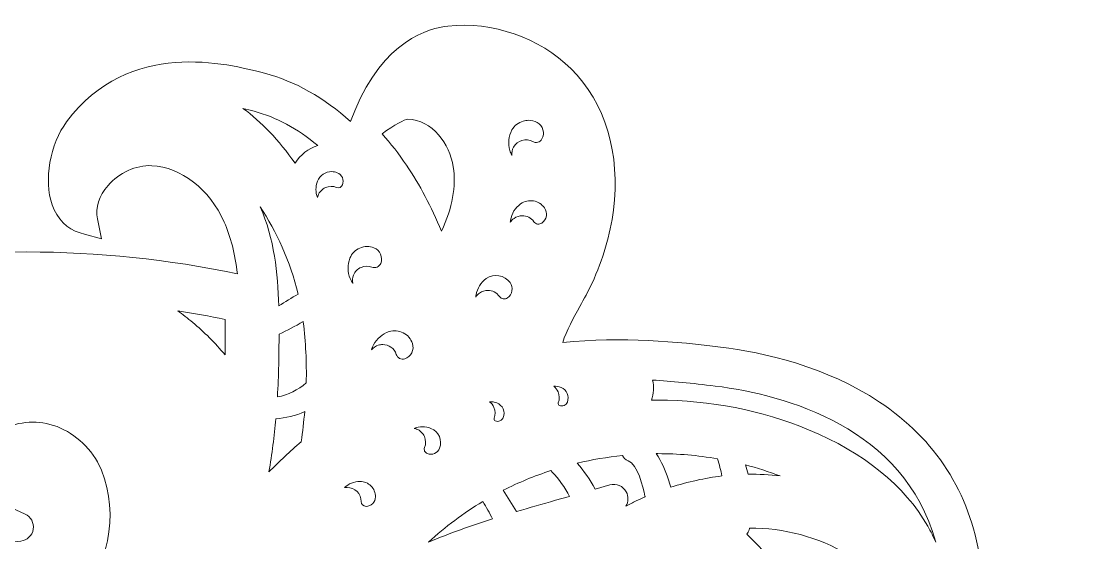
# Model space of a CAD drawing. Header units: millimetres. Extents: x 19 to 1318, y -340 to -7.
# Drawn here: x 841.1 to 990.5, y -80.1 to -6.8 of the extents above; entities that cross this region are included whole.
import ezdxf

# ---------------------------------------------------------------- set-up
doc = ezdxf.new("R2010")
doc.units = ezdxf.units.MM
doc.header["$MEASUREMENT"] = 0
doc.layers.add('Layer 2', color=7, linetype='Continuous')

msp = doc.modelspace()

# ---------------------------------------------------------------- linework, layer by layer
at = {"layer": 'Layer 2', "lineweight": 0}
for points, knots in [([(971.64, -98.78), (971.25, -98.66), (970.88, -98.55), (970.5, -98.44), (971.01, -98.02), (971.49, -97.56), (971.93, -97.07), (976.44, -92.08), (976.43, -84.77), (976.05, -82.37), (974.56, -72.98), (969.8, -65.55), (961.91, -60.29), (954.43, -55.29), (945.61, -53.33), (939.53, -52.56), (933.58, -51.8), (925.71, -51.06), (917.31, -51.92), (917.88, -50.19), (918.81, -48.5), (919.73, -46.85), (920.31, -45.8), (920.91, -44.71), (921.44, -43.57), (922.98, -40.25), (924, -36.8), (924.45, -33.31), (925.47, -25.43), (923.29, -18.18), (918.49, -13.43), (914.05, -9.06), (907.41, -6.75), (901.16, -7.43), (898.56, -7.71), (892.08, -9.43), (888.05, -19.36), (888.05, -19.36), (887.54, -20.6), (887.54, -20.6), (887.54, -20.6), (887.47, -20.85), (887.47, -20.85), (883.77, -17.5), (879.59, -15.16), (875.36, -14.06), (870.14, -12.71), (856.3, -9.12), (847.52, -20.87), (845.18, -24.01), (844.28, -29.14), (845.48, -32.54), (846.19, -34.56), (847.54, -35.94), (849.4, -36.52), (849.4, -36.52), (850.05, -36.7), (850.05, -36.7), (850.05, -36.7), (852.4, -37.33), (852.4, -37.33), (852.4, -37.33), (851.85, -34.55), (851.85, -34.55), (851.54, -32.96), (852.07, -31.28), (853.34, -29.83), (854.92, -28.03), (857.27, -26.96), (859.51, -27.06), (863.61, -27.24), (867.6, -30.35), (869.68, -34.98), (870.6, -37.04), (871.21, -39.43), (871.54, -42.27), (861.86, -40.22), (851.9, -39.19), (841.92, -39.19), (803.96, -39.19), (768.26, -53.97), (741.42, -80.82), (714.58, -107.66), (699.79, -143.35), (699.79, -181.32), (699.79, -219.28), (714.58, -254.97), (741.42, -281.82), (748.52, -288.92), (756.81, -295.71), (764.76, -300.94), (767.91, -305.49), (772.74, -309.26), (778.38, -311.56), (782.71, -313.32), (787.33, -314.31), (792.1, -314.49), (808, -320.43), (824.77, -323.45), (841.92, -323.45), (858.42, -323.45), (874.58, -320.65), (889.97, -315.14), (893.68, -314.59), (897.66, -313.5), (901.18, -312.07), (904.61, -310.67), (907.66, -308.63), (910.26, -306), (922.02, -299.53), (932.85, -291.39), (942.42, -281.82), (969.27, -254.97), (984.05, -219.28), (984.05, -181.32), (984.05, -165.43), (981.47, -149.85), (976.37, -135.02), (978.77, -135.38), (981.14, -134.93), (983.09, -133.73), (986.5, -131.64), (988.88, -127.69), (989.44, -123.17), (990.49, -114.86), (988.25, -103.89), (971.64, -98.78)], [0, 0, 0, 0, 1, 1, 1, 2, 2, 2, 3, 3, 3, 4, 4, 4, 5, 5, 5, 6, 6, 6, 7, 7, 7, 8, 8, 8, 9, 9, 9, 10, 10, 10, 11, 11, 11, 12, 12, 12, 13, 13, 13, 14, 14, 14, 15, 15, 15, 16, 16, 16, 17, 17, 17, 18, 18, 18, 19, 19, 19, 20, 20, 20, 21, 21, 21, 22, 22, 22, 23, 23, 23, 24, 24, 24, 25, 25, 25, 26, 26, 26, 27, 27, 27, 28, 28, 28, 29, 29, 29, 30, 30, 30, 31, 31, 31, 32, 32, 32, 33, 33, 33, 34, 34, 34, 35, 35, 35, 36, 36, 36, 37, 37, 37, 38, 38, 38, 39, 39, 39, 40, 40, 40, 41, 41, 41, 42, 42, 42, 42]), ([(873.9, -19.41), (876.96, -20.21), (880.02, -21.85), (882.84, -24.22), (881.54, -24.65), (880.4, -25.52), (879.65, -26.7), (877.37, -23.45), (874.91, -20.88), (872.32, -19.01), (872.9, -19.15), (873.43, -19.29), (873.9, -19.41)], [0, 0, 0, 0, 1, 1, 1, 2, 2, 2, 3, 3, 3, 4, 4, 4, 4]), ([(895.51, -20.5), (898.99, -20.62), (901.41, -24.03), (901.91, -27.2), (902.35, -29.96), (901.81, -32.94), (900.25, -36.26), (898.83, -32.81), (897.21, -29.76), (895.34, -27), (894.27, -25.43), (893.12, -23.94), (891.9, -22.56), (893.66, -21.31), (895.12, -20.57), (895.51, -20.5)], [0, 0, 0, 0, 1, 1, 1, 2, 2, 2, 3, 3, 3, 4, 4, 4, 5, 5, 5, 5]), ([(910.18, -22.04), (910.52, -21.43), (911.07, -20.99), (911.74, -20.79), (911.98, -20.72), (912.23, -20.68), (912.48, -20.68), (912.91, -20.68), (913.34, -20.79), (913.73, -21.01), (914.13, -21.22), (914.41, -21.58), (914.54, -22.02), (914.67, -22.45), (914.62, -22.91), (914.4, -23.3), (914.27, -23.53), (914.08, -23.69), (913.83, -23.76), (913.58, -23.83), (913.33, -23.8), (913.11, -23.68), (912.14, -23.15), (910.92, -23.5), (910.39, -24.47), (910.19, -24.83), (910.12, -25.23), (910.15, -25.61), (910.04, -25.39), (909.94, -25.15), (909.87, -24.91), (909.59, -23.94), (909.7, -22.92), (910.18, -22.04)], [0, 0, 0, 0, 1, 1, 1, 2, 2, 2, 3, 3, 3, 4, 4, 4, 5, 5, 5, 6, 6, 6, 7, 7, 7, 8, 8, 8, 9, 9, 9, 10, 10, 10, 11, 11, 11, 11]), ([(884.81, -27.89), (885.07, -27.89), (885.33, -27.94), (885.59, -28.04), (885.91, -28.17), (886.17, -28.42), (886.31, -28.74), (886.45, -29.06), (886.45, -29.42), (886.33, -29.74), (886.19, -30.08), (885.82, -30.24), (885.48, -30.11), (884.99, -29.91), (884.45, -29.92), (883.95, -30.13), (883.46, -30.34), (883.09, -30.74), (882.89, -31.23), (882.85, -31.33), (882.82, -31.43), (882.8, -31.53), (882.53, -30.82), (882.51, -30.01), (882.81, -29.25), (883.15, -28.41), (883.95, -27.89), (884.81, -27.89)], [0, 0, 0, 0, 1, 1, 1, 2, 2, 2, 3, 3, 3, 4, 4, 4, 5, 5, 5, 6, 6, 6, 7, 7, 7, 8, 8, 8, 9, 9, 9, 9]), ([(877.35, -46.78), (877.23, -42.14), (876.75, -37.35), (874.74, -32.82), (877.01, -36.28), (878.98, -40.49), (880.1, -45.11), (879.17, -45.63), (878.26, -46.21), (877.35, -46.78)], [0, 0, 0, 0, 1, 1, 1, 2, 2, 2, 3, 3, 3, 3]), ([(915.02, -34.13), (914.95, -34.53), (914.73, -34.88), (914.4, -35.12), (914.22, -35.25), (914, -35.3), (913.79, -35.26), (913.57, -35.22), (913.38, -35.1), (913.25, -34.93), (912.87, -34.38), (912.25, -34.09), (911.62, -34.09), (911.22, -34.09), (910.82, -34.21), (910.47, -34.46), (910.25, -34.61), (910.07, -34.8), (909.94, -35.01), (909.95, -34.91), (909.96, -34.81), (909.98, -34.71), (910.13, -33.78), (910.64, -32.97), (911.4, -32.43), (911.92, -32.05), (912.56, -31.91), (913.19, -32.01), (913.83, -32.12), (914.38, -32.47), (914.76, -32.99), (914.99, -33.32), (915.09, -33.73), (915.02, -34.13)], [0, 0, 0, 0, 1, 1, 1, 2, 2, 2, 3, 3, 3, 4, 4, 4, 5, 5, 5, 6, 6, 6, 7, 7, 7, 8, 8, 8, 9, 9, 9, 10, 10, 10, 11, 11, 11, 11]), ([(887.38, -40.07), (887.63, -39.42), (888.12, -38.91), (888.76, -38.63), (889.1, -38.49), (889.45, -38.42), (889.8, -38.42), (890.12, -38.42), (890.45, -38.48), (890.76, -38.6), (891.18, -38.76), (891.51, -39.08), (891.69, -39.5), (891.87, -39.91), (891.87, -40.37), (891.71, -40.79), (891.52, -41.28), (890.96, -41.52), (890.48, -41.32), (889.98, -41.13), (889.44, -41.13), (888.95, -41.35), (888.46, -41.56), (888.08, -41.95), (887.88, -42.45), (887.73, -42.82), (887.7, -43.21), (887.78, -43.6), (887.64, -43.39), (887.52, -43.18), (887.42, -42.94), (887.02, -42.02), (887.01, -41), (887.38, -40.07)], [0, 0, 0, 0, 1, 1, 1, 2, 2, 2, 3, 3, 3, 4, 4, 4, 5, 5, 5, 6, 6, 6, 7, 7, 7, 8, 8, 8, 9, 9, 9, 10, 10, 10, 11, 11, 11, 11]), ([(905.13, -45.22), (905.29, -44.29), (905.79, -43.48), (906.55, -42.94), (907.64, -42.17), (909.14, -42.42), (909.91, -43.5), (910.15, -43.84), (910.24, -44.24), (910.18, -44.64), (910.11, -45.04), (909.89, -45.4), (909.56, -45.63), (909.37, -45.76), (909.16, -45.81), (908.94, -45.77), (908.72, -45.74), (908.54, -45.62), (908.41, -45.44), (908.02, -44.89), (907.4, -44.6), (906.78, -44.6), (906.38, -44.6), (905.97, -44.72), (905.62, -44.97), (905.41, -45.13), (905.23, -45.32), (905.09, -45.53), (905.1, -45.43), (905.12, -45.32), (905.13, -45.22)], [0, 0, 0, 0, 1, 1, 1, 2, 2, 2, 3, 3, 3, 4, 4, 4, 5, 5, 5, 6, 6, 6, 7, 7, 7, 8, 8, 8, 9, 9, 9, 10, 10, 10, 10]), ([(760.34, -281.25), (759.33, -283.39), (758.78, -285.81), (758.71, -288.36), (754.25, -284.89), (750, -281.12), (746.03, -277.16), (720.43, -251.56), (706.33, -217.52), (706.33, -181.32), (706.33, -145.12), (720.43, -111.08), (746.03, -85.49), (746.03, -85.49), (746.03, -85.48), (746.03, -85.48), (768.25, -63.27), (797.39, -49.5), (828.47, -46.44), (825.01, -49.09), (822.56, -52.75), (821.34, -57.14), (820.12, -61.51), (820.26, -66.44), (821.7, -70.66), (823.59, -76.19), (827.47, -79.86), (832.1, -80.49), (835.84, -80.94), (836.41, -80.72), (836.7, -80.31), (836.7, -80.31), (841.06, -79.83), (841.06, -79.83), (841.95, -79.74), (842.67, -79.05), (842.82, -78.17), (842.96, -77.28), (842.49, -76.4), (841.68, -76.03), (841.68, -76.03), (835.87, -73.37), (835.87, -73.37), (835.49, -73.17), (834.55, -71.62), (834.45, -69.8), (834.37, -68.3), (834.82, -66.19), (837.43, -64.65), (839.92, -63.18), (842.59, -62.75), (845.15, -63.42), (847.89, -64.14), (850.34, -66.06), (851.88, -68.7), (854.9, -74.98), (853.98, -81.82), (849.16, -89.03), (844.34, -96.23), (836.63, -102.51), (831.26, -106.6), (830.22, -107.39), (829.09, -108.18), (827.85, -109), (827.58, -107.06), (827.13, -105.25), (826.76, -103.72), (825.77, -99.71), (824.74, -95.56), (822.53, -91.66), (820.61, -88.28), (818.04, -85.54), (815.54, -82.88), (815.54, -82.88), (814.98, -82.28), (814.98, -82.28), (812.59, -79.73), (810.34, -77.2), (809.03, -74.36), (807.77, -71.6), (807.62, -68.85), (808.62, -66.81), (808.62, -66.81), (812.18, -59.56), (812.18, -59.56), (812.59, -58.72), (812.36, -57.69), (811.63, -57.11), (810.9, -56.53), (809.85, -56.54), (809.12, -57.12), (809.12, -57.12), (802.83, -62.24), (802.83, -62.24), (798.08, -66.11), (794.64, -71.49), (793.14, -77.4), (791.65, -83.31), (792.13, -89.67), (794.49, -95.29), (794.97, -96.44), (795.52, -97.54), (796.06, -98.62), (796.43, -99.35), (796.84, -100.17), (797.19, -100.96), (798.39, -103.64), (799.01, -106.25), (799.05, -108.76), (795.72, -104.27), (791.04, -101.11), (786.09, -100.11), (779.66, -98.81), (772.99, -101.16), (769.47, -105.97), (769.15, -106.34), (768.86, -106.76), (768.63, -107.19), (768.63, -107.19), (763.35, -113.04), (763.35, -113.04), (762.68, -113.78), (762.65, -114.87), (763.28, -115.65), (763.91, -116.42), (764.99, -116.61), (765.85, -116.1), (765.85, -116.1), (771.87, -112.54), (771.87, -112.54), (774.8, -111.37), (776.91, -110.6), (777.48, -110.43), (779.82, -110.46), (782.65, -111.33), (783.07, -115.27), (784.17, -125.76), (780.03, -136.09), (776.3, -143.92), (776.3, -143.92), (775.37, -145.87), (775.37, -145.87), (774.35, -148), (773.31, -150.2), (772.27, -152.43), (768.5, -144.13), (761.06, -138.26), (752.77, -137.22), (735.27, -135.02), (724.09, -150.44), (723.98, -150.59), (723.98, -150.59), (723.46, -151.32), (723.46, -151.32), (722.98, -152), (722.97, -152.92), (723.44, -153.6), (723.91, -154.29), (724.77, -154.62), (725.58, -154.42), (725.58, -154.42), (726.44, -154.2), (726.44, -154.2), (730.07, -153.31), (736.38, -152.13), (738.85, -152.54), (742.39, -153.14), (745.33, -155.45), (747.14, -159.06), (750.71, -166.19), (749.26, -174.5), (747.86, -182.54), (747.86, -182.54), (747.86, -182.58), (747.86, -182.58), (747.53, -184.47), (747.19, -186.44), (746.92, -188.36), (744.39, -206.57), (750.55, -224.66), (763.84, -238.01), (770.7, -244.9), (779.14, -249.95), (788.28, -252.63), (790.65, -256.1), (793.24, -258.64), (796.17, -260.41), (797.13, -260.99), (798.32, -261.6), (799.88, -261.73), (800.72, -261.79), (801.56, -261.7), (802.39, -261.45), (803.18, -262.84), (804.03, -264.2), (804.92, -265.51), (804.94, -267.12), (804.87, -268.62), (804.69, -270.08), (803.94, -276.52), (801.12, -282.01), (796.95, -285.13), (794.88, -286.69), (792.23, -287.87), (789.06, -288.67), (786.06, -289.41), (776.52, -288.61), (774.11, -285.23), (772.84, -283.45), (774.28, -280.56), (775.71, -278.45), (775.71, -278.45), (777.73, -275.48), (777.73, -275.48), (778.15, -274.85), (778.18, -274.02), (777.81, -273.37), (777.45, -272.74), (776.78, -272.36), (776.09, -272.36), (776.04, -272.36), (775.99, -272.36), (775.95, -272.36), (775.95, -272.36), (772.35, -272.58), (772.35, -272.58), (767.4, -272.89), (762.68, -276.29), (760.34, -281.25)], [0, 0, 0, 0, 1, 1, 1, 2, 2, 2, 3, 3, 3, 4, 4, 4, 5, 5, 5, 6, 6, 6, 7, 7, 7, 8, 8, 8, 9, 9, 9, 10, 10, 10, 11, 11, 11, 12, 12, 12, 13, 13, 13, 14, 14, 14, 15, 15, 15, 16, 16, 16, 17, 17, 17, 18, 18, 18, 19, 19, 19, 20, 20, 20, 21, 21, 21, 22, 22, 22, 23, 23, 23, 24, 24, 24, 25, 25, 25, 26, 26, 26, 27, 27, 27, 28, 28, 28, 29, 29, 29, 30, 30, 30, 31, 31, 31, 32, 32, 32, 33, 33, 33, 34, 34, 34, 35, 35, 35, 36, 36, 36, 37, 37, 37, 38, 38, 38, 39, 39, 39, 40, 40, 40, 41, 41, 41, 42, 42, 42, 43, 43, 43, 44, 44, 44, 45, 45, 45, 46, 46, 46, 47, 47, 47, 48, 48, 48, 49, 49, 49, 50, 50, 50, 51, 51, 51, 52, 52, 52, 53, 53, 53, 54, 54, 54, 55, 55, 55, 56, 56, 56, 57, 57, 57, 58, 58, 58, 59, 59, 59, 60, 60, 60, 61, 61, 61, 62, 62, 62, 63, 63, 63, 64, 64, 64, 65, 65, 65, 66, 66, 66, 67, 67, 67, 68, 68, 68, 69, 69, 69, 70, 70, 70, 71, 71, 71, 72, 72, 72, 73, 73, 73, 74, 74, 74, 75, 75, 75, 76, 76, 76, 76]), ([(869.83, -48.67), (869.83, -48.92), (869.83, -49.17), (869.83, -49.42), (869.83, -49.43), (869.83, -49.43), (869.83, -49.43), (869.84, -50.51), (869.84, -51.96), (869.81, -53.65), (868.39, -51.95), (866.86, -50.43), (865.25, -49.09), (864.55, -48.52), (863.85, -47.97), (863.14, -47.45), (865.38, -47.8), (867.62, -48.21), (869.83, -48.67)], [0, 0, 0, 0, 1, 1, 1, 2, 2, 2, 3, 3, 3, 4, 4, 4, 5, 5, 5, 6, 6, 6, 6]), ([(880.82, -49.05), (881.16, -51.85), (881.29, -54.7), (881.23, -57.59), (880.03, -58.57), (878.75, -59.3), (877.17, -59.57), (877.35, -56.5), (877.4, -53.54), (877.4, -50.76), (878.53, -50.21), (879.7, -49.64), (880.81, -48.97), (880.81, -49), (880.81, -49.03), (880.82, -49.05)], [0, 0, 0, 0, 1, 1, 1, 2, 2, 2, 3, 3, 3, 4, 4, 4, 5, 5, 5, 5]), ([(896.07, -53.36), (895.87, -53.76), (895.52, -54.06), (895.09, -54.2), (894.85, -54.28), (894.59, -54.25), (894.36, -54.14), (894.13, -54.02), (893.97, -53.83), (893.89, -53.58), (893.62, -52.74), (892.83, -52.2), (891.99, -52.2), (891.78, -52.2), (891.58, -52.23), (891.37, -52.29), (890.99, -52.42), (890.67, -52.64), (890.42, -52.95), (890.49, -52.71), (890.58, -52.48), (890.7, -52.26), (891.16, -51.36), (891.94, -50.7), (892.89, -50.39), (893.55, -50.18), (894.26, -50.24), (894.88, -50.55), (895.5, -50.87), (895.96, -51.41), (896.17, -52.07), (896.31, -52.5), (896.28, -52.96), (896.07, -53.36)], [0, 0, 0, 0, 1, 1, 1, 2, 2, 2, 3, 3, 3, 4, 4, 4, 5, 5, 5, 6, 6, 6, 7, 7, 7, 8, 8, 8, 9, 9, 9, 10, 10, 10, 11, 11, 11, 11]), ([(917.08, -58.24), (917.89, -58.56), (918.29, -59.47), (917.97, -60.28), (917.88, -60.5), (917.72, -60.66), (917.51, -60.75), (917.3, -60.85), (917.07, -60.85), (916.85, -60.76), (916.78, -60.73), (916.73, -60.68), (916.7, -60.61), (916.66, -60.54), (916.66, -60.46), (916.69, -60.39), (916.89, -59.89), (916.88, -59.35), (916.67, -58.86), (916.53, -58.54), (916.32, -58.27), (916.05, -58.07), (916.39, -58.05), (916.75, -58.1), (917.08, -58.24)], [0, 0, 0, 0, 1, 1, 1, 2, 2, 2, 3, 3, 3, 4, 4, 4, 5, 5, 5, 6, 6, 6, 7, 7, 7, 8, 8, 8, 8]), ([(929.96, -57.2), (932.64, -57.35), (935.48, -57.63), (938.78, -58.04), (948.7, -59.3), (965.34, -63.83), (969.8, -79.97), (969.47, -79.22), (969.11, -78.47), (968.69, -77.75), (965.46, -72.07), (959.66, -67.38), (951.91, -64.17), (945.3, -61.44), (938.02, -60.02), (930.7, -60.02), (930.4, -60.02), (930.1, -60.02), (929.81, -60.03), (930.13, -59.11), (930.19, -58.14), (929.96, -57.2)], [0, 0, 0, 0, 1, 1, 1, 2, 2, 2, 3, 3, 3, 4, 4, 4, 5, 5, 5, 6, 6, 6, 7, 7, 7, 7]), ([(908.49, -62.93), (908.28, -63.02), (908.04, -63.02), (907.83, -62.94), (907.68, -62.88), (907.61, -62.71), (907.67, -62.57), (907.87, -62.07), (907.86, -61.53), (907.64, -61.04), (907.51, -60.72), (907.3, -60.45), (907.03, -60.24), (907.37, -60.23), (907.72, -60.28), (908.06, -60.41), (908.45, -60.57), (908.76, -60.87), (908.93, -61.25), (909.09, -61.64), (909.1, -62.07), (908.95, -62.46), (908.86, -62.67), (908.7, -62.84), (908.49, -62.93)], [0, 0, 0, 0, 1, 1, 1, 2, 2, 2, 3, 3, 3, 4, 4, 4, 5, 5, 5, 6, 6, 6, 7, 7, 7, 8, 8, 8, 8]), ([(876.95, -62.63), (878.32, -62.55), (879.73, -62.21), (881.01, -61.62), (880.89, -63.03), (880.73, -64.45), (880.51, -65.87), (878.95, -67.22), (877.45, -68.63), (875.98, -70.11), (876.42, -67.59), (876.73, -65.08), (876.95, -62.63)], [0, 0, 0, 0, 1, 1, 1, 2, 2, 2, 3, 3, 3, 4, 4, 4, 4]), ([(897.86, -65.14), (897.64, -64.65), (897.25, -64.27), (896.76, -64.08), (896.64, -64.03), (896.53, -64), (896.41, -63.98), (897.17, -63.68), (898.01, -63.68), (898.77, -63.98), (899.88, -64.42), (900.42, -65.68), (899.99, -66.79), (899.85, -67.12), (899.6, -67.38), (899.27, -67.52), (898.95, -67.66), (898.59, -67.67), (898.26, -67.54), (898.09, -67.47), (897.96, -67.35), (897.89, -67.18), (897.82, -67.02), (897.81, -66.84), (897.88, -66.67), (898.08, -66.18), (898.07, -65.63), (897.86, -65.14)], [0, 0, 0, 0, 1, 1, 1, 2, 2, 2, 3, 3, 3, 4, 4, 4, 5, 5, 5, 6, 6, 6, 7, 7, 7, 8, 8, 8, 9, 9, 9, 9]), ([(925.73, -67.8), (925.87, -68.11), (926.13, -68.37), (926.52, -68.53), (927.91, -69.08), (928.59, -72.17), (928.89, -73.51), (928.9, -73.55), (928.91, -73.59), (928.91, -73.63), (928.5, -73.81), (928.08, -74), (927.67, -74.19), (927.17, -74.43), (926.69, -74.67), (926.2, -74.92), (926.57, -74.32), (926.61, -73.56), (926.26, -72.91), (925.81, -72.08), (924.87, -71.68), (923.95, -71.94), (923.95, -71.94), (921.89, -72.52), (921.89, -72.52), (921.19, -71.22), (920.33, -69.99), (919.34, -68.88), (921.44, -68.37), (923.58, -68.02), (925.73, -67.8)], [0, 0, 0, 0, 1, 1, 1, 2, 2, 2, 3, 3, 3, 4, 4, 4, 5, 5, 5, 6, 6, 6, 7, 7, 7, 8, 8, 8, 9, 9, 9, 10, 10, 10, 10]), ([(930.47, -67.54), (930.55, -67.54), (930.64, -67.54), (930.72, -67.54), (933.52, -67.54), (936.32, -67.78), (939.08, -68.26), (939.35, -69.07), (939.56, -69.87), (939.72, -70.68), (937.33, -70.97), (934.93, -71.49), (932.54, -72.27), (932.42, -71.86), (932.29, -71.46), (932.16, -71.09), (931.75, -69.9), (931.22, -68.62), (930.47, -67.54)], [0, 0, 0, 0, 1, 1, 1, 2, 2, 2, 3, 3, 3, 4, 4, 4, 5, 5, 5, 6, 6, 6, 6]), ([(915.79, -70.09), (916.8, -71.13), (917.62, -72.29), (918.29, -73.54), (918.29, -73.54), (916.3, -74.1), (916.3, -74.1), (914.49, -74.61), (912.65, -75.14), (910.82, -75.68), (910.22, -74.65), (909.58, -73.65), (908.94, -72.69), (911.1, -71.59), (913.35, -70.67), (915.65, -69.92), (915.69, -69.98), (915.74, -70.03), (915.79, -70.09)], [0, 0, 0, 0, 1, 1, 1, 2, 2, 2, 3, 3, 3, 4, 4, 4, 5, 5, 5, 6, 6, 6, 6]), ([(943.41, -70.44), (943.3, -70), (943.17, -69.56), (943.03, -69.12), (944.68, -69.55), (946.31, -70.07), (947.9, -70.68), (946.41, -70.5), (944.91, -70.42), (943.41, -70.44)], [0, 0, 0, 0, 1, 1, 1, 2, 2, 2, 3, 3, 3, 3]), ([(888.81, -71.45), (889.38, -71.45), (889.93, -71.67), (890.34, -72.08), (890.75, -72.49), (890.97, -73.04), (890.97, -73.62), (890.97, -74.35), (890.37, -74.95), (889.64, -74.95), (889.27, -74.95), (888.97, -74.65), (888.97, -74.28), (888.97, -73.18), (888.07, -72.28), (886.97, -72.28), (886.85, -72.28), (886.73, -72.29), (886.62, -72.31), (887.19, -71.78), (887.96, -71.45), (888.81, -71.45)], [0, 0, 0, 0, 1, 1, 1, 2, 2, 2, 3, 3, 3, 4, 4, 4, 5, 5, 5, 6, 6, 6, 7, 7, 7, 7]), ([(906.08, -74.27), (906.55, -75.07), (907.01, -75.88), (907.44, -76.71), (904.42, -77.66), (901.4, -78.72), (898.44, -79.98), (900.8, -77.81), (903.35, -75.9), (906.08, -74.27)], [0, 0, 0, 0, 1, 1, 1, 2, 2, 2, 3, 3, 3, 3]), ([(943.78, -79.41), (943.6, -79.22), (943.4, -79.04), (943.22, -78.85), (943.36, -78.68), (943.48, -78.47), (943.55, -78.22), (943.57, -78.15), (943.58, -78.07), (943.6, -78), (948.46, -77.97), (953.2, -79.24), (957.48, -81.73), (960.67, -83.6), (962.69, -87.32), (962.38, -90.78), (962.24, -92.33), (961.59, -93.7), (960.5, -94.76), (959.39, -94.71), (958.27, -94.73), (957.16, -94.79), (953.08, -89.39), (948.59, -84.21), (943.78, -79.41)], [0, 0, 0, 0, 1, 1, 1, 2, 2, 2, 3, 3, 3, 4, 4, 4, 5, 5, 5, 6, 6, 6, 7, 7, 7, 8, 8, 8, 8])]:
    msp.add_open_spline(points, degree=3, knots=knots, dxfattribs=at)

doc.saveas('drawing.dxf')
